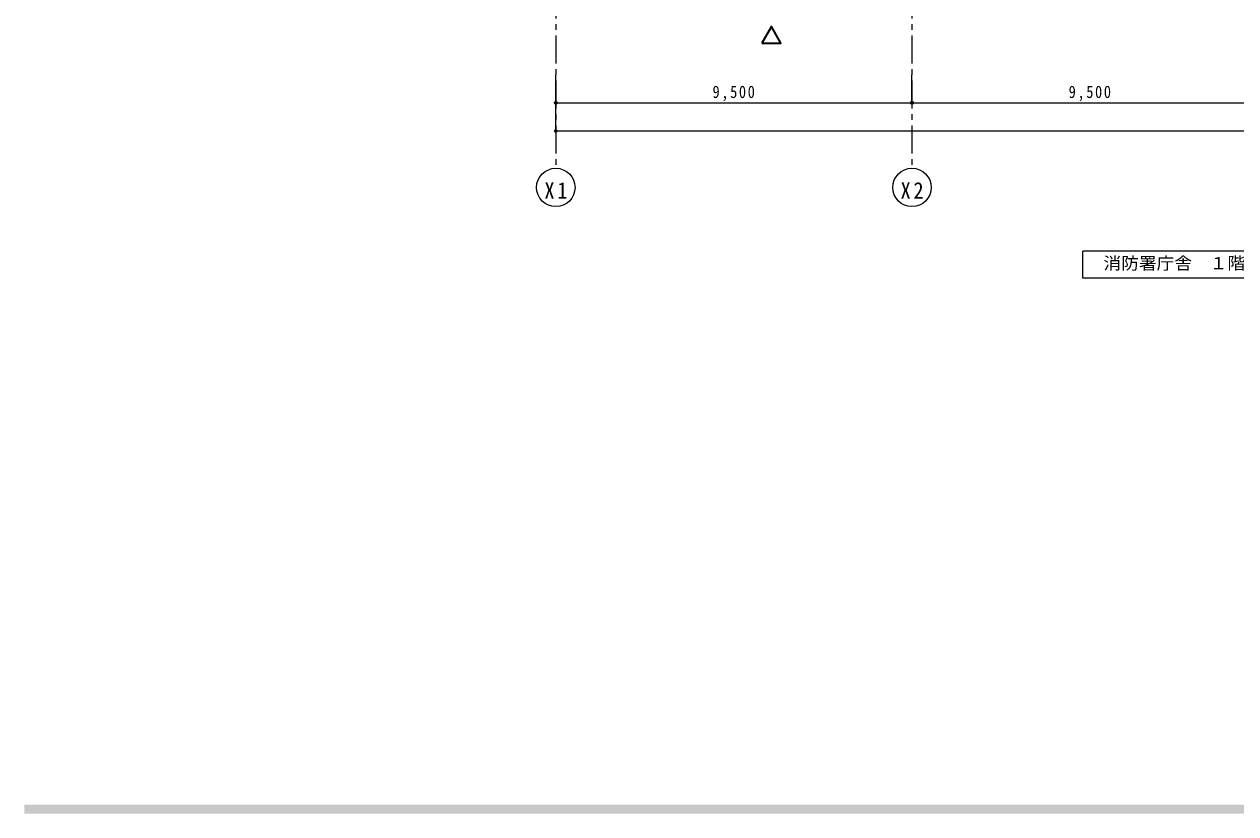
# Model space of a CAD drawing. Units: millimetres at full size. Extents: x -57346 to 60518, y -42813 to 41849.
# Drawn here: x -57346 to -25029, y -41582 to -20519 of the extents above; entities that cross this region are included whole.
import ezdxf
from ezdxf.enums import TextEntityAlignment as Align

# ---------------------------------------------------------------- set-up
doc = ezdxf.new("R2010")
doc.units = ezdxf.units.MM
doc.header["$LTSCALE"] = 150
doc.header["$PDMODE"] = 32
doc.header["$PDSIZE"] = 75
doc.linetypes.add('CHAIN1', pattern=[8, 5, -1, 1, -1])
for name, color, linetype, lineweight in [('1-3_中線', 3, 'Continuous', 25), ('1-4_太線', 2, 'Continuous', 35), ('1-A_中芯線', 4, 'CHAIN1', 9), ('1-D_文字', 4, 'Continuous', 9), ('1-E_寸法', 4, 'Continuous', 9)]:
    doc.layers.add(name, color=color, linetype=linetype, lineweight=lineweight)
doc.layers.add('F-D', color=150, linetype='Continuous')
doc.styles.add('ＭＳ ゴシック', font='')
doc.styles.get('ＭＳ ゴシック').set_extended_font_data('MS Gothic')

# ---------------------------------------------------------------- blocks, each defined once
blk = doc.blocks.new('通り芯2')
at = {"layer": '1-D_文字', "color": 7, "lineweight": 18}
blk.add_circle((0, 0), 769, dxfattribs=at)

msp = doc.modelspace()

# ---------------------------------------------------------------- linework, layer by layer
at = {"layer": '1-3_中線'}
msp.add_line((-20352.9, -26573.5), (-29111, -26573.5), dxfattribs=at)
msp.add_lwpolyline([(-20352.9, -27294), (-29111, -27294), (-29111, -26573.5)], dxfattribs=at)
at = {"layer": '1-4_太線'}
msp.add_lwpolyline([(-37669.5, -21021), (-37162.3, -21021), (-37415.9, -20581.8)], close=True, dxfattribs=at)
at = {"layer": '1-A_中芯線'}
for p, q in [((-43165.9, 19981.9), (-43165.9, -24360.1)), ((-33665.9, 19981.9), (-33665.9, -24360.1))]:
    msp.add_line(p, q, dxfattribs=at)
at = {"layer": '1-E_寸法'}
for p, q in [((-43165.9, -22617.6), (-43165.9, -21867.6)), ((-33665.9, -22617.6), (-33665.9, -21867.6)), ((-43165.9, -22617.6), (-33665.9, -22617.6)), ((-43165.9, -23367.6), (-43165.9, -22617.6)), ((-33665.9, -22617.6), (-24165.9, -22617.6)), ((-5165.9, -23367.6), (-43165.9, -23367.6))]:
    msp.add_line(p, q, dxfattribs=at)
at = {"layer": '1-E_寸法', "color": 2}
for p in [(-43165.9, -22617.6), (-33665.9, -22617.6), (-43165.9, -23367.6)]:
    msp.add_point(p, dxfattribs=at)
at = {"layer": 'F-D'}
msp.add_solid([(-57345.7, -41582.1), (-57345.7, -41342.1), (58508.1, -41582.1), (58508.1, -41342.1)], dxfattribs=at)

# ---------------------------------------------------------------- block references
at = {"layer": '1-D_文字', "xscale": 0.6666667, "yscale": 0.6666667}
for p in [(-43165.9, -24872.7), (-33665.9, -24872.7)]:
    msp.add_blockref('通り芯2', p, dxfattribs=at)

# ---------------------------------------------------------------- texts
at = {"layer": '1-D_文字', "color": 7, "style": 'ＭＳ ゴシック', "width": 1.05}
msp.add_text('消防署庁舎\u3000１階平面図\u3000\u3000S=1/300', height=329.9, dxfattribs=at).set_placement((-28556.9, -27158.8), align=Align.BOTTOM_LEFT)
at = {"layer": '1-D_文字', "color": 3, "char_height": 439.9, "attachment_point": 7, "style": 'ＭＳ ゴシック'}
for s, insert in [('\\T1.28;\\W0.9;X1', (-43469.7, -25172.7)), ('\\T1.28;\\W0.9;X2', (-33969.7, -25172.7))]:
    msp.add_mtext(s, dxfattribs=dict(at, insert=insert))
at = {"layer": '1-E_寸法', "color": 7, "char_height": 329.9, "attachment_point": 7, "style": 'ＭＳ ゴシック'}
for insert in [(-38985.9, -22572.6), (-29485.9, -22572.6)]:
    msp.add_mtext('\\T1.23;\\W0.85;9,500', dxfattribs=dict(at, insert=insert))

doc.saveas('drawing.dxf')
